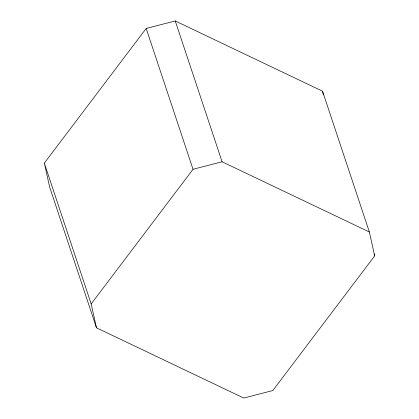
<?xml version="1.0" encoding="UTF-8"?>
<svg xmlns="http://www.w3.org/2000/svg" width="419" height="419" viewBox="0 0 419 419"><rect width="100%" height="100%" fill="white"/><g stroke="black" fill="none" stroke-linecap="round" stroke-linejoin="round"><path stroke-width="0.63" d="M44.335 163.101L146.184 28.461L175.236 20.95L322.525 91.19L369.369 232.006L374.665 255.899L272.816 390.539L243.764 398.05L96.475 327.81L49.631 186.994L44.335 163.101L91.18 303.922L96.475 327.81M91.18 303.922L193.028 169.276L222.08 161.765L369.369 232.006M374.047 254.034L374.665 255.899M175.236 20.95L222.08 161.765M146.184 28.461L193.028 169.276M322.525 91.19L323.363 94.961"/></g></svg>
